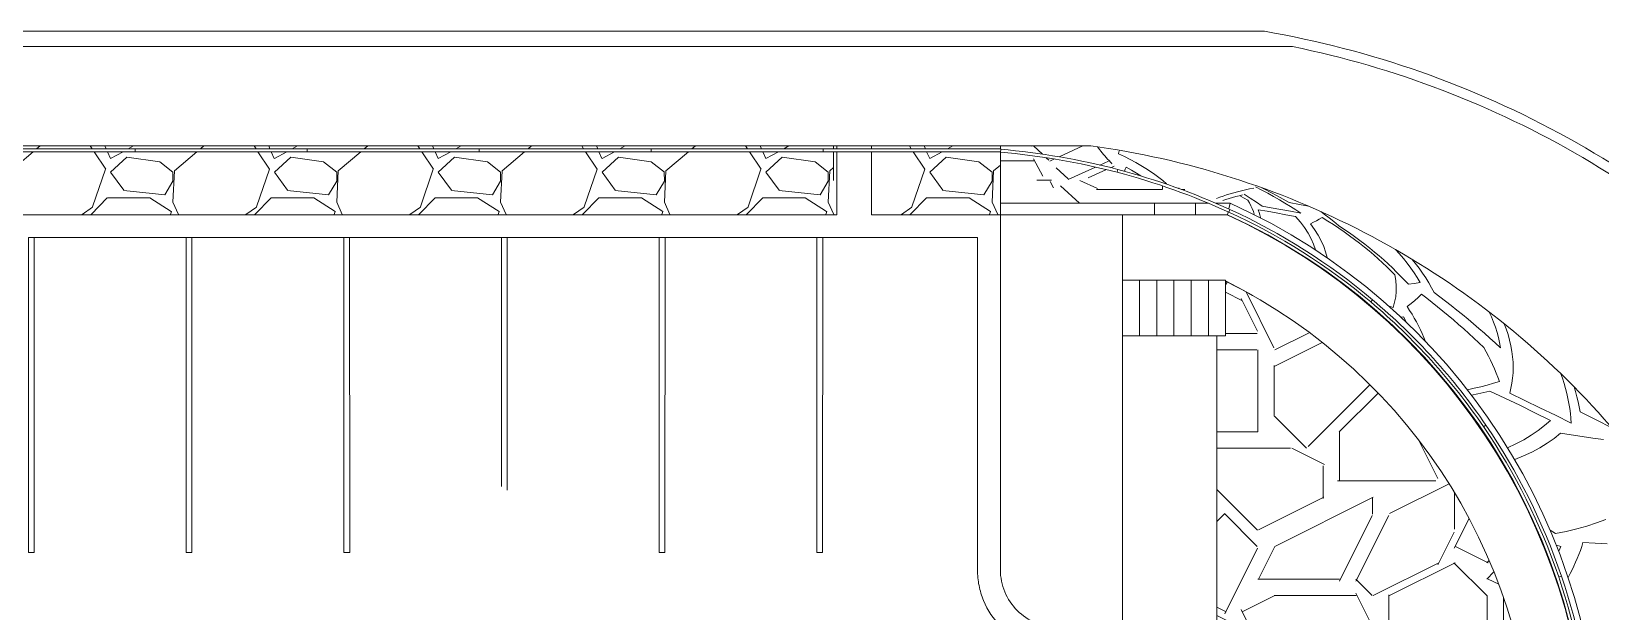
# Model space of a CAD drawing. Header units: metres. Extents: x -55 to 263, y -124 to 62.
# Drawn here: x 212.65 to 240.01, y 32.01 to 42.14 of the extents above; entities that cross this region are included whole.
import ezdxf

# ---------------------------------------------------------------- set-up
doc = ezdxf.new("R2010")
doc.units = ezdxf.units.M
for name, color, linetype, lineweight in [('0-1', 7, 'Continuous', 5), ('13CIVERT-1', 53, 'Continuous', 5), ('45ESTAC-1', 53, 'Continuous', 5), ('46BANQ-2', 254, 'Continuous', 5), ('55BARANDAL-1', 53, 'Continuous', 5), ('70LINEA-1', 254, 'Continuous', 5)]:
    doc.layers.add(name, color=color, linetype=linetype, lineweight=lineweight)

# ---------------------------------------------------------------- blocks, each defined once
blk = doc.blocks.new('FP_11-A1 _ A250')
at = {"layer": '70LINEA-1'}
for p, q in [((212.676, 40.04), (212.401, 39.808)), ((212.797, 40.141), (212.736, 40.09)), ((213.705, 40.09), (213.671, 40.141)), ((213.942, 39.735), (213.739, 40.04)), ((213.928, 40.141), (213.95, 40.09)), ((213.972, 40.04), (214.025, 39.919)), ((214.026, 39.919), (214.244, 40.04)), ((214.336, 40.09), (214.428, 40.141)), ((215.533, 40.04), (215.14, 39.708)), ((215.654, 40.141), (215.594, 40.09)), ((216.563, 40.09), (216.529, 40.141)), ((216.8, 39.735), (216.596, 40.04)), ((216.785, 40.141), (216.807, 40.09)), ((216.829, 40.04), (216.882, 39.919)), ((216.883, 39.919), (217.102, 40.04)), ((217.193, 40.09), (217.285, 40.141)), ((218.391, 40.04), (217.998, 39.708)), ((218.511, 40.141), (218.451, 40.09)), ((219.42, 40.09), (219.386, 40.141)), ((219.657, 39.735), (219.454, 40.04)), ((219.642, 40.141), (219.665, 40.09)), ((219.687, 40.04), (219.74, 39.919)), ((219.741, 39.919), (219.959, 40.04)), ((220.051, 40.09), (220.143, 40.141)), ((221.248, 40.04), (220.855, 39.708)), ((221.369, 40.141), (221.309, 40.09)), ((222.277, 40.09), (222.243, 40.141)), ((222.515, 39.735), (222.311, 40.04)), ((222.5, 40.141), (222.522, 40.09)), ((222.544, 40.04), (222.597, 39.919)), ((222.598, 39.919), (222.816, 40.04)), ((222.908, 40.09), (223, 40.141)), ((224.106, 40.04), (223.712, 39.708)), ((224.226, 40.141), (224.166, 40.09)), ((225.135, 40.09), (225.101, 40.141)), ((225.372, 39.735), (225.169, 40.04)), ((225.357, 40.141), (225.379, 40.09)), ((225.402, 40.04), (225.455, 39.919)), ((225.455, 39.919), (225.674, 40.04)), ((225.766, 40.09), (225.858, 40.141)), ((227.992, 40.09), (227.958, 40.141)), ((228.229, 39.735), (228.026, 40.04)), ((228.214, 40.141), (228.237, 40.09)), ((228.259, 40.04), (228.312, 39.919)), ((228.313, 39.919), (228.531, 40.04)), ((228.623, 40.09), (228.715, 40.141)), ((213.714, 39.077), (213.94, 39.734)), ((214.311, 39.945), (214.026, 39.682)), ((214.883, 39.866), (214.311, 39.945)), ((215.114, 39.681), (214.884, 39.865)), ((215.14, 39.709), (215.113, 39.157)), ((216.572, 39.077), (216.798, 39.734)), ((217.168, 39.945), (216.884, 39.682)), ((217.741, 39.866), (217.169, 39.945)), ((217.971, 39.681), (217.742, 39.865)), ((217.997, 39.709), (217.971, 39.157)), ((219.429, 39.076), (219.655, 39.734)), ((220.026, 39.945), (219.741, 39.682)), ((220.598, 39.866), (220.026, 39.945)), ((220.828, 39.681), (220.599, 39.865)), ((220.855, 39.709), (220.828, 39.157)), ((222.286, 39.076), (222.513, 39.734)), ((222.883, 39.945), (222.598, 39.682)), ((223.455, 39.866), (222.884, 39.945)), ((223.686, 39.681), (223.457, 39.865)), ((223.712, 39.709), (223.686, 39.157)), ((225.144, 39.076), (225.37, 39.734)), ((225.741, 39.945), (225.456, 39.682)), ((226.313, 39.866), (225.741, 39.945)), ((226.543, 39.681), (226.314, 39.865)), ((226.57, 39.709), (226.543, 39.157)), ((226.636, 39.764), (226.57, 39.708)), ((228.001, 39.076), (228.227, 39.734)), ((228.598, 39.945), (228.313, 39.682)), ((229.17, 39.866), (228.598, 39.945)), ((229.401, 39.681), (229.171, 39.865)), ((229.427, 39.709), (229.4, 39.157)), ((229.546, 39.808), (229.427, 39.708)), ((214.026, 39.682), (214.256, 39.367)), ((214.972, 39.288), (215.114, 39.525)), ((215.113, 39.524), (215.112, 39.682)), ((216.883, 39.682), (217.113, 39.367)), ((217.829, 39.288), (217.971, 39.525)), ((217.97, 39.524), (217.97, 39.682)), ((219.741, 39.682), (219.971, 39.367)), ((220.687, 39.288), (220.829, 39.525)), ((220.828, 39.524), (220.827, 39.682)), ((222.598, 39.682), (222.828, 39.367)), ((223.544, 39.288), (223.686, 39.524)), ((223.685, 39.524), (223.684, 39.682)), ((225.456, 39.682), (225.685, 39.367)), ((226.401, 39.288), (226.543, 39.524)), ((226.542, 39.524), (226.542, 39.682)), ((228.313, 39.682), (228.543, 39.367)), ((229.259, 39.288), (229.401, 39.524)), ((229.4, 39.524), (229.399, 39.682)), ((213.687, 38.945), (213.97, 39.236)), ((213.971, 39.235), (214.714, 39.235)), ((214.256, 39.366), (214.971, 39.287)), ((214.713, 39.236), (215.086, 38.999)), ((215.113, 39.158), (215.211, 38.945)), ((216.544, 38.945), (216.828, 39.236)), ((216.828, 39.235), (217.571, 39.235)), ((217.114, 39.366), (217.828, 39.287)), ((217.571, 39.236), (217.943, 38.999)), ((217.97, 39.158), (218.068, 38.944)), ((219.401, 38.944), (219.685, 39.236)), ((219.686, 39.235), (220.429, 39.235)), ((219.971, 39.366), (220.686, 39.287)), ((220.428, 39.236), (220.801, 38.999)), ((220.827, 39.158), (220.926, 38.944)), ((222.259, 38.944), (222.543, 39.236)), ((222.543, 39.235), (223.286, 39.235)), ((222.828, 39.366), (223.543, 39.287)), ((223.286, 39.236), (223.658, 38.999)), ((223.685, 39.158), (223.783, 38.944)), ((225.116, 38.944), (225.4, 39.236)), ((225.4, 39.235), (226.143, 39.235)), ((225.686, 39.366), (226.4, 39.287)), ((226.143, 39.236), (226.515, 38.999)), ((226.542, 39.158), (226.641, 38.944)), ((227.974, 38.944), (228.257, 39.236)), ((228.258, 39.235), (229.001, 39.235)), ((228.543, 39.366), (229.258, 39.287)), ((229, 39.236), (229.373, 38.999)), ((229.399, 39.158), (229.498, 38.944)), ((213.531, 38.945), (213.714, 39.075)), ((215.087, 38.998), (215.07, 38.945)), ((216.388, 38.945), (216.572, 39.075)), ((217.944, 38.998), (217.928, 38.944)), ((219.246, 38.944), (219.429, 39.075)), ((220.801, 38.998), (220.785, 38.944)), ((222.103, 38.944), (222.287, 39.075)), ((223.659, 38.998), (223.642, 38.944)), ((224.961, 38.944), (225.144, 39.075)), ((226.516, 38.998), (226.5, 38.944)), ((227.818, 38.944), (228.001, 39.075)), ((229.374, 38.998), (229.357, 38.944))]:
    blk.add_line(p, q, dxfattribs=at)
blk = doc.blocks.new('FP_31-A1 _ A250')
at = {"layer": '70LINEA-1'}
for p, q in [((234.102, 39.37), (233.994, 39.425)), ((234.151, 39.387), (234.104, 39.41)), ((233.796, 39.23), (233.734, 39.263)), ((233.904, 39.23), (233.794, 39.3)), ((233.858, 39.197), (233.796, 39.23)), ((233.888, 39.147), (233.858, 39.197)), ((233.915, 39.097), (233.888, 39.147)), ((234.009, 39.159), (233.904, 39.23)), ((234.108, 39.087), (234.009, 39.159)), ((234.208, 39.315), (234.102, 39.37)), ((234.263, 39.329), (234.151, 39.387)), ((234.311, 39.258), (234.208, 39.315)), ((234.372, 39.271), (234.263, 39.329)), ((234.411, 39.201), (234.311, 39.258)), ((234.478, 39.211), (234.372, 39.271)), ((234.508, 39.144), (234.411, 39.201)), ((234.582, 39.151), (234.478, 39.211)), ((234.603, 39.085), (234.508, 39.144)), ((234.582, 39.151), (234.764, 39.118)), ((233.938, 39.047), (233.915, 39.097)), ((233.957, 38.998), (233.938, 39.047)), ((233.973, 38.948), (233.957, 38.998)), ((234.057, 38.982), (234.04, 39.027)), ((234.04, 39.027), (234.195, 39)), ((234.07, 38.937), (234.057, 38.982)), ((234.081, 38.893), (234.07, 38.937)), ((234.108, 39.087), (234.269, 39.06)), ((234.195, 39), (234.356, 38.972)), ((234.269, 39.06), (234.435, 39.031)), ((234.356, 38.972), (234.522, 38.941)), ((234.435, 39.031), (234.607, 39)), ((234.522, 38.941), (234.694, 38.908)), ((234.695, 39.026), (234.603, 39.085)), ((234.607, 39), (234.785, 38.966)), ((234.777, 38.812), (234.694, 38.908)), ((234.785, 38.966), (234.695, 39.026)), ((234.764, 39.118), (234.916, 39.09)), ((235.056, 38.836), (235.107, 38.864)), ((235.107, 38.864), (235.157, 38.892)), ((235.194, 38.951), (235.135, 38.995)), ((235.257, 38.83), (235.157, 38.892)), ((235.279, 38.886), (235.194, 38.951)), ((235.361, 38.82), (235.279, 38.886)), ((234.85, 38.715), (234.777, 38.812)), ((234.912, 38.618), (234.85, 38.715)), ((234.965, 38.521), (234.912, 38.618)), ((234.951, 38.78), (235.004, 38.808)), ((235.025, 38.681), (234.951, 38.78)), ((235.004, 38.808), (235.056, 38.836)), ((235.088, 38.583), (235.025, 38.681)), ((235.354, 38.767), (235.257, 38.83)), ((235.449, 38.703), (235.354, 38.767)), ((235.44, 38.753), (235.361, 38.82)), ((235.537, 38.689), (235.44, 38.753)), ((235.543, 38.639), (235.449, 38.703)), ((235.631, 38.624), (235.537, 38.689)), ((235.634, 38.574), (235.543, 38.639)), ((235.723, 38.558), (235.631, 38.624)), ((235.007, 38.425), (234.965, 38.521)), ((235.04, 38.33), (235.007, 38.425)), ((235.141, 38.485), (235.088, 38.583)), ((235.185, 38.387), (235.141, 38.485)), ((235.218, 38.291), (235.185, 38.387)), ((235.723, 38.508), (235.634, 38.574)), ((235.813, 38.492), (235.723, 38.558)), ((235.809, 38.442), (235.723, 38.508)), ((235.894, 38.375), (235.809, 38.442)), ((235.901, 38.425), (235.813, 38.492)), ((235.976, 38.308), (235.894, 38.375)), ((235.986, 38.357), (235.901, 38.425)), ((236.07, 38.289), (235.986, 38.357)), ((236.502, 38.261), (236.44, 38.33)), ((235.242, 38.195), (235.218, 38.291)), ((236.057, 38.24), (235.976, 38.308)), ((236.135, 38.171), (236.057, 38.24)), ((236.151, 38.22), (236.07, 38.289)), ((236.211, 38.102), (236.135, 38.171)), ((236.23, 38.151), (236.151, 38.22)), ((236.285, 38.033), (236.211, 38.102)), ((236.307, 38.081), (236.23, 38.151)), ((236.382, 38.011), (236.307, 38.081)), ((236.574, 38.178), (236.502, 38.261)), ((236.641, 38.094), (236.574, 38.178)), ((236.704, 38.01), (236.641, 38.094)), ((236.78, 38.093), (236.719, 38.166)), ((236.846, 38.007), (236.78, 38.093)), ((236.356, 37.963), (236.285, 38.033)), ((236.426, 37.893), (236.356, 37.963)), ((236.455, 37.94), (236.382, 38.011)), ((236.443, 37.794), (236.426, 37.893)), ((236.45, 37.696), (236.443, 37.794)), ((236.525, 37.869), (236.455, 37.94)), ((236.593, 37.798), (236.525, 37.869)), ((236.66, 37.726), (236.593, 37.798)), ((236.762, 37.926), (236.704, 38.01)), ((236.816, 37.842), (236.762, 37.926)), ((236.865, 37.758), (236.816, 37.842)), ((236.908, 37.922), (236.846, 38.007)), ((236.965, 37.836), (236.908, 37.922)), ((237.017, 37.751), (236.965, 37.836)), ((236.421, 37.412), (236.44, 37.505)), ((236.44, 37.505), (236.449, 37.599)), ((236.449, 37.599), (236.45, 37.696)), ((236.66, 37.726), (236.763, 37.742)), ((236.763, 37.742), (236.865, 37.758)), ((236.773, 37.444), (236.833, 37.498)), ((236.833, 37.498), (236.889, 37.554)), ((236.984, 37.481), (236.889, 37.554)), ((237.065, 37.666), (237.017, 37.751)), ((237.109, 37.581), (237.065, 37.666)), ((237.209, 37.506), (237.109, 37.581)), ((237.309, 37.43), (237.209, 37.506)), ((236.325, 37.345), (236.394, 37.321)), ((236.394, 37.321), (236.421, 37.412)), ((236.638, 37.338), (236.708, 37.39)), ((236.682, 37.271), (236.638, 37.338)), ((236.724, 37.203), (236.682, 37.271)), ((236.708, 37.39), (236.773, 37.444)), ((237.078, 37.407), (236.984, 37.481)), ((237.171, 37.333), (237.078, 37.407)), ((237.264, 37.257), (237.171, 37.333)), ((237.356, 37.18), (237.264, 37.257)), ((237.408, 37.353), (237.309, 37.43)), ((237.506, 37.275), (237.408, 37.353)), ((237.604, 37.196), (237.506, 37.275)), ((238.109, 37.158), (238.072, 37.24)), ((236.533, 37.154), (236.575, 37.156)), ((236.597, 37.115), (236.575, 37.156)), ((236.618, 37.074), (236.597, 37.115)), ((236.763, 37.136), (236.724, 37.203)), ((236.801, 37.068), (236.763, 37.136)), ((236.837, 37), (236.801, 37.068)), ((236.871, 36.933), (236.837, 37)), ((237.447, 37.103), (237.356, 37.18)), ((237.537, 37.025), (237.447, 37.103)), ((237.627, 36.946), (237.537, 37.025)), ((237.701, 37.116), (237.604, 37.196)), ((237.797, 37.036), (237.701, 37.116)), ((237.892, 36.954), (237.797, 37.036)), ((237.987, 36.872), (237.892, 36.954)), ((238.147, 37.066), (238.109, 37.158)), ((238.179, 36.976), (238.147, 37.066)), ((238.207, 36.885), (238.179, 36.976)), ((238.365, 36.946), (238.33, 37.036)), ((236.903, 36.865), (236.871, 36.933)), ((236.933, 36.798), (236.903, 36.865)), ((236.961, 36.73), (236.933, 36.798)), ((237.716, 36.866), (237.627, 36.946)), ((237.804, 36.785), (237.716, 36.866)), ((237.891, 36.703), (237.804, 36.785)), ((237.978, 36.621), (237.891, 36.703)), ((238.08, 36.788), (237.987, 36.872)), ((238.173, 36.704), (238.08, 36.788)), ((238.265, 36.619), (238.173, 36.704)), ((238.231, 36.796), (238.207, 36.885)), ((238.25, 36.707), (238.231, 36.796)), ((238.265, 36.619), (238.25, 36.707)), ((238.398, 36.847), (238.365, 36.946)), ((238.426, 36.749), (238.398, 36.847)), ((238.449, 36.651), (238.426, 36.749)), ((238.019, 36.547), (237.978, 36.621)), ((238.057, 36.473), (238.019, 36.547)), ((238.094, 36.399), (238.057, 36.473)), ((238.466, 36.555), (238.449, 36.651)), ((238.479, 36.459), (238.466, 36.555)), ((238.487, 36.364), (238.479, 36.459)), ((238.129, 36.325), (238.094, 36.399)), ((238.162, 36.251), (238.129, 36.325)), ((238.193, 36.177), (238.162, 36.251)), ((238.222, 36.103), (238.193, 36.177)), ((238.479, 36.088), (238.487, 36.179)), ((238.489, 36.271), (238.487, 36.364)), ((238.487, 36.179), (238.489, 36.271)), ((239.346, 36.085), (239.317, 36.165)), ((237.69, 35.886), (237.808, 35.911)), ((237.808, 35.911), (237.923, 35.938)), ((237.923, 35.938), (238.035, 35.967)), ((237.979, 35.834), (238.082, 35.858)), ((238.035, 35.967), (238.144, 35.998)), ((238.083, 35.858), (238.34, 35.738)), ((238.144, 35.998), (238.249, 36.03)), ((238.249, 36.03), (238.222, 36.103)), ((238.428, 35.823), (238.45, 35.91)), ((238.45, 35.91), (238.467, 35.998)), ((238.467, 35.998), (238.479, 36.088)), ((239.375, 35.996), (239.346, 36.085)), ((239.401, 35.908), (239.375, 35.996)), ((239.424, 35.82), (239.401, 35.908)), ((239.575, 35.853), (239.55, 35.934)), ((239.6, 35.763), (239.575, 35.853)), ((237.764, 35.79), (237.873, 35.811)), ((237.873, 35.811), (237.979, 35.834)), ((238.34, 35.738), (238.602, 35.613)), ((238.428, 35.823), (238.69, 35.7)), ((238.602, 35.613), (238.867, 35.484)), ((238.69, 35.7), (238.956, 35.572)), ((239.444, 35.732), (239.424, 35.82)), ((239.461, 35.645), (239.444, 35.732)), ((239.476, 35.559), (239.461, 35.645)), ((239.621, 35.674), (239.6, 35.763)), ((239.64, 35.586), (239.621, 35.674)), ((239.655, 35.498), (239.64, 35.586)), ((238.867, 35.484), (239.137, 35.35)), ((238.956, 35.572), (239.226, 35.44)), ((239.035, 35.259), (239.137, 35.35)), ((239.226, 35.44), (239.501, 35.303)), ((239.487, 35.473), (239.476, 35.559)), ((239.495, 35.388), (239.487, 35.473)), ((239.501, 35.303), (239.495, 35.388)), ((239.655, 35.498), (239.935, 35.36)), ((239.935, 35.36), (240.211, 35.221)), ((238.674, 35.013), (238.803, 35.09)), ((238.803, 35.09), (238.923, 35.173)), ((238.923, 35.173), (239.035, 35.259)), ((239.082, 34.951), (239.202, 35.035)), ((239.202, 35.035), (239.313, 35.124)), ((239.313, 35.124), (239.501, 35.096)), ((239.501, 35.096), (239.689, 35.068)), ((239.689, 35.068), (239.875, 35.042)), ((239.875, 35.042), (240.061, 35.016)), ((238.391, 34.873), (238.537, 34.941)), ((238.537, 34.941), (238.674, 35.013)), ((238.67, 34.729), (238.816, 34.798)), ((238.816, 34.798), (238.953, 34.872)), ((238.953, 34.872), (239.082, 34.951)), ((238.516, 34.665), (238.67, 34.729)), ((239.134, 33.432), (239.224, 33.373)), ((239.224, 33.373), (239.414, 33.412)), ((239.414, 33.412), (239.597, 33.456)), ((239.597, 33.456), (239.774, 33.506)), ((239.774, 33.506), (239.943, 33.562)), ((239.943, 33.562), (240.105, 33.622)), ((239.241, 33.172), (239.317, 33.147)), ((239.3, 33.107), (239.317, 33.147)), ((239.66, 33.079), (239.683, 33.15)), ((239.683, 33.15), (239.705, 33.221)), ((239.705, 33.221), (239.917, 33.206)), ((239.917, 33.206), (240.126, 33.195)), ((239.282, 33.067), (239.3, 33.107)), ((239.547, 32.806), (239.578, 32.873)), ((239.578, 32.873), (239.607, 32.941)), ((239.607, 32.941), (239.634, 33.01)), ((239.634, 33.01), (239.66, 33.079)), ((239.446, 32.61), (239.481, 32.675)), ((239.481, 32.675), (239.515, 32.74)), ((239.515, 32.74), (239.547, 32.806))]:
    blk.add_line(p, q, dxfattribs=at)
blk = doc.blocks.new('FP_34-A1 _ A250')
at = {"layer": '70LINEA-1'}
for p, q in [((231.255, 40.103), (231.238, 40.124)), ((231.277, 40.076), (231.255, 40.103)), ((231.299, 40.048), (231.277, 40.076)), ((231.321, 40.021), (231.299, 40.048)), ((231.344, 39.994), (231.321, 40.021)), ((231.368, 39.967), (231.344, 39.994)), ((231.392, 39.94), (231.368, 39.967)), ((231.606, 40.005), (231.612, 40.037)), ((231.711, 39.954), (231.606, 40.005)), ((231.612, 40.037), (231.62, 40.064)), ((231.416, 39.913), (231.392, 39.94)), ((231.441, 39.886), (231.416, 39.913)), ((231.466, 39.859), (231.441, 39.886)), ((231.491, 39.832), (231.466, 39.859)), ((231.485, 39.83), (231.491, 39.832)), ((231.811, 39.903), (231.711, 39.954)), ((231.712, 39.698), (231.723, 39.734)), ((231.723, 39.734), (231.741, 39.77)), ((231.832, 39.719), (231.741, 39.77)), ((231.906, 39.851), (231.811, 39.903)), ((231.917, 39.666), (231.832, 39.719)), ((231.996, 39.799), (231.906, 39.851)), ((232.082, 39.747), (231.996, 39.799)), ((232.163, 39.694), (232.082, 39.747)), ((232.239, 39.641), (232.163, 39.694)), ((231.992, 39.618), (231.917, 39.666)), ((232.311, 39.588), (232.239, 39.641)), ((232.378, 39.535), (232.311, 39.588)), ((232.441, 39.482), (232.378, 39.535)), ((233.314, 39.222), (233.371, 39.244)), ((233.371, 39.244), (233.429, 39.265)), ((233.425, 39.189), (233.479, 39.207)), ((233.429, 39.265), (233.49, 39.286)), ((233.479, 39.207), (233.535, 39.224)), ((233.49, 39.286), (233.552, 39.305)), ((233.535, 39.224), (233.592, 39.241)), ((233.552, 39.305), (233.616, 39.324)), ((233.592, 39.241), (233.65, 39.257)), ((233.616, 39.324), (233.682, 39.342)), ((233.65, 39.257), (233.709, 39.272)), ((233.682, 39.342), (233.749, 39.359)), ((233.709, 39.272), (233.77, 39.287)), ((233.749, 39.359), (233.818, 39.376)), ((233.818, 39.376), (233.89, 39.391)), ((233.89, 39.391), (233.963, 39.406))]:
    blk.add_line(p, q, dxfattribs=at)
blk = doc.blocks.new('Parking Lot - Single - Single-7970445-A1 _ A250')
at = {"layer": '70LINEA-1'}
for p, q in [((226.346, 38.54), (226.345, 33.041)), ((226.345, 34.55), (226.345, 38.54)), ((226.345, 38.54), (226.346, 38.54)), ((226.446, 38.54), (226.346, 38.54)), ((226.445, 33.041), (226.446, 38.54)), ((229.145, 38.539), (226.446, 38.54)), ((226.345, 33.041), (226.445, 33.041)), ((226.345, 33.041), (226.345, 33.041)), ((226.445, 33.041), (226.445, 33.041))]:
    blk.add_line(p, q, dxfattribs=at)
blk = doc.blocks.new('Parking Lot - Single - Single-V36-A1 _ A250')
at = {"layer": '70LINEA-1'}
for p, q in [((223.596, 38.54), (223.595, 33.041)), ((223.595, 36.327), (223.595, 38.54)), ((223.595, 38.54), (223.596, 38.54)), ((223.696, 38.54), (223.596, 38.54)), ((223.695, 33.041), (223.696, 38.54)), ((226.346, 38.539), (223.696, 38.54)), ((223.595, 33.041), (223.695, 33.041))]:
    blk.add_line(p, q, dxfattribs=at)
blk = doc.blocks.new('Parking Lot - Single - Single-V37-A1 _ A250')
at = {"layer": '70LINEA-1'}
for p, q in [((220.846, 38.54), (220.845, 34.195)), ((220.845, 38.105), (220.845, 38.54)), ((220.845, 38.54), (220.846, 38.54)), ((220.946, 38.54), (220.846, 38.54)), ((220.945, 34.13), (220.946, 38.54)), ((223.596, 38.539), (220.946, 38.54))]:
    blk.add_line(p, q, dxfattribs=at)
blk = doc.blocks.new('Parking Lot - Single - Single-V38-A1 _ A250')
at = {"layer": '70LINEA-1'}
for p, q in [((218.097, 33.041), (218.095, 38.54)), ((218.095, 38.54), (218.096, 38.54)), ((218.196, 38.54), (218.096, 38.54)), ((218.096, 38.54), (218.097, 33.041)), ((220.172, 38.54), (218.196, 38.54)), ((218.197, 33.041), (218.196, 38.54)), ((218.097, 33.041), (218.197, 33.041)), ((218.197, 33.041), (218.097, 33.041)), ((218.097, 33.041), (218.097, 33.041)), ((218.197, 33.041), (218.197, 33.041))]:
    blk.add_line(p, q, dxfattribs=at)
blk = doc.blocks.new('Parking Lot - Single - Single-V39-A1 _ A250')
at = {"layer": '70LINEA-1'}
for p, q in [((215.446, 38.54), (215.346, 38.54)), ((215.346, 38.54), (215.346, 33.042)), ((215.346, 34.298), (215.346, 38.54)), ((215.346, 38.54), (215.346, 38.54)), ((218.096, 38.539), (215.446, 38.54)), ((215.446, 33.041), (215.446, 38.54)), ((215.346, 33.042), (215.446, 33.041)), ((215.346, 33.041), (215.346, 33.042)), ((215.446, 33.041), (215.446, 33.041))]:
    blk.add_line(p, q, dxfattribs=at)
blk = doc.blocks.new('Parking Lot - Single - Single-V40-A1 _ A250')
at = {"layer": '70LINEA-1'}
for p, q in [((212.595, 36.553), (212.595, 38.54)), ((212.595, 38.54), (212.596, 38.54)), ((212.696, 38.54), (212.596, 38.54)), ((212.596, 38.54), (212.596, 33.042)), ((215.346, 38.539), (212.696, 38.54)), ((212.696, 33.041), (212.696, 38.54)), ((212.595, 33.041), (212.596, 33.042)), ((212.596, 33.042), (212.696, 33.041)), ((212.696, 33.041), (212.695, 33.041))]:
    blk.add_line(p, q, dxfattribs=at)
blk = doc.blocks.new('Railing - Railing-7533586-A1 _ A250')
at = {"layer": '55BARANDAL-1'}
for p, q in [((212.401, 40.09), (214.453, 40.09)), ((214.453, 40.04), (212.401, 40.04)), ((214.453, 40.09), (214.453, 40.04)), ((214.453, 40.04), (214.453, 40.09)), ((214.453, 40.09), (217.453, 40.09)), ((217.453, 40.04), (214.453, 40.04)), ((217.453, 40.09), (217.453, 40.04)), ((217.453, 40.04), (217.453, 40.09)), ((217.453, 40.09), (220.453, 40.09)), ((220.453, 40.04), (217.453, 40.04)), ((220.453, 40.09), (220.453, 40.04)), ((220.453, 40.04), (220.453, 40.09)), ((220.453, 40.09), (223.453, 40.09)), ((223.453, 40.04), (220.453, 40.04)), ((223.453, 40.09), (223.453, 40.04)), ((223.453, 40.04), (223.453, 40.09)), ((223.453, 40.09), (226.453, 40.09)), ((226.453, 40.04), (223.453, 40.04)), ((226.453, 40.09), (226.453, 40.04)), ((226.453, 40.04), (226.453, 40.09)), ((226.453, 40.09), (229.552, 40.09)), ((229.549, 40.04), (226.453, 40.04)), ((229.552, 40.09), (229.552, 40.082))]:
    blk.add_line(p, q, dxfattribs=at)
blk = doc.blocks.new('Railing - Railing-7536346-A1 _ A250')
at = {"layer": '55BARANDAL-1'}
for p, q in [((229.552, 40.082), (229.548, 40.032)), ((231.583, 39.681), (231.596, 39.73)), ((231.596, 39.73), (231.583, 39.681))]:
    blk.add_line(p, q, dxfattribs=at)
for radius, start, end in [(11.994, 75.2809, 85.1572), (12.045, 75.2809, 85.1572), (12.045, 65.4046, 75.2809), (11.994, 65.4046, 75.2809)]:
    blk.add_arc((228.535, 28.08), radius, start, end, dxfattribs=at)
blk = doc.blocks.new('Railing - Railing-8461662-A1 _ A250')
at = {"layer": '55BARANDAL-1'}
for p, q in [((233.548, 39.032), (233.527, 38.986)), ((236.037, 37.455), (236.004, 37.417)), ((236.004, 37.417), (236.037, 37.455)), ((238.012, 35.269), (237.97, 35.24)), ((237.97, 35.24), (238.012, 35.269)), ((239.33, 32.633), (239.282, 32.617)), ((239.282, 32.617), (239.33, 32.633))]:
    blk.add_line(p, q, dxfattribs=at)
for radius, start, end in [(10.848, 49.8692, 65.4046), (10.898, 49.8692, 65.4046), (10.848, 34.3292, 49.8692), (10.898, 34.3292, 49.8692), (10.848, 18.7892, 34.3292), (10.898, 18.7892, 34.3292), (10.848, 3.256, 18.7892), (10.898, 3.2492, 18.7892)]:
    blk.add_arc((229.012, 29.123), radius, start, end, dxfattribs=at)
blk = doc.blocks.new('Cast-In-Place Stair - ___-8678394-A1 _ A250')
at = {"layer": '70LINEA-1'}
for p, q in [((231.972, 37.797), (231.672, 37.797)), ((231.672, 37.797), (231.672, 36.827)), ((232.272, 37.797), (231.972, 37.797)), ((231.972, 36.827), (231.972, 37.797)), ((232.572, 37.797), (232.272, 37.797)), ((232.272, 36.827), (232.272, 37.797)), ((232.872, 37.797), (232.572, 37.797)), ((232.572, 36.827), (232.572, 37.797)), ((233.172, 37.797), (232.872, 37.797)), ((232.872, 36.827), (232.872, 37.797)), ((233.472, 37.797), (233.172, 37.797)), ((233.172, 36.827), (233.172, 37.797)), ((233.472, 36.827), (233.472, 37.797)), ((231.672, 36.827), (231.972, 36.827)), ((231.972, 36.827), (232.272, 36.827)), ((232.272, 36.827), (232.572, 36.827)), ((232.572, 36.827), (232.872, 36.827)), ((232.872, 36.827), (233.172, 36.827)), ((233.172, 36.827), (233.472, 36.827))]:
    blk.add_line(p, q, dxfattribs=at)
blk = doc.blocks.new('22011_AR_rvt-1-A1 _ A250')
at = {"layer": '70LINEA-1'}
h = blk.add_hatch(dxfattribs=at)
h.set_pattern_fill('FP_25', color=256, style=0, pattern_type=2)
h.set_pattern_definition([(359.8486, (1.24, 5.334), (5.71495, 5.26992), [1.714, -4]), (359.8486, (4.669, 5.854), (5.71495, 5.26992), [1.429, -4.286]), (359.8486, (4.384, 6.119), (5.71495, 5.26992), [1.143, -4.572]), (359.8486, (2.669, 7.445), (5.71495, 5.26992), [0.85723, -0.85723, 1.143, -2.857]), (359.8486, (2.669, 7.709), (5.71495, 5.26992), [1.143, -0.28574, 1.429, -2.857]), (359.8486, (0.0974, 8.773), (5.71495, 5.26992), [1.429, -4.286]), (359.8486, (5.527, 9.023), (5.71495, 5.26992), [1.429, -4.286]), (90, (0.0974, 6.394), (-5.715, 5.3), [0.79277, -4.492]), (90, (0.9547, 10.356), (-5.715, 5.3), [0.52852, -4.757]), (90, (1.24, 5.334), (-5.715, 5.3), [0.79277, -4.492]), (90, (1.812, 10.09), (-5.715, 5.3), [0.26426, -5.021]), (90, (2.098, 7.975), (-5.715, 5.3), [0.79277, -4.492]), (90, (2.669, 6.123), (-5.715, 5.3), [1.321, -3.964]), (90, (3.241, 9.822), (-5.715, 5.3), [0.79277, -4.492]), (90, (3.812, 7.706), (-5.715, 5.3), [1.057, -4.228]), (90, (4.098, 7.705), (-5.715, 5.3), [1.057, -4.228]), (90, (4.669, 5.325), (-5.715, 5.3), [0.52852, -4.757]), (90, (5.527, 6.116), (-5.715, 5.3), [1.321, -3.964]), (42.681, (0.669, 5.864), (0.0003, 5.28499), [2.332, -5.442]), (42.681, (1.24, 6.127), (0.0003, 5.28499), [1.166, -6.608]), (42.681, (3.812, 9.027), (0.0003, 5.28499), [1.555, -6.219]), (42.681, (3.812, 9.292), (0.0003, 5.28499), [1.166, -6.608]), (137.156, (1.812, 8.768), (-5.71449, 0.01484), [0.38972, -7.405]), (137.156, (0.669, 5.864), (-5.71449, 0.01484), [0.77944, -7.015]), (137.156, (2.383, 7.445), (-5.71449, 0.01484), [0.77944, -7.015]), (137.156, (3.812, 8.763), (-5.71449, 0.01484), [0.77944, -7.015]), (137.156, (5.527, 9.815), (-5.71449, 0.01484), [1.169, -6.625]), (137.156, (5.527, 9.551), (-5.71449, 0.01484), [0.77944, -7.015]), (137.156, (5.241, 10.081), (-5.71449, 0.01484), [0.77944, -7.015]), (137.156, (3.526, 5.328), (-5.71449, 0.01484), [1.169, -6.625]), (24.691, (5.241, 8.495), (5.71482, -0.015167), [0.62897, -11.951]), (24.691, (3.812, 7.177), (5.71482, -0.015167), [0.62897, -11.951]), (24.691, (1.812, 8.768), (5.71482, -0.015167), [1.258, -11.322]), (24.691, (2.098, 10.089), (5.71482, -0.015167), [1.258, -11.322]), (24.691, (2.098, 8.768), (5.71482, -0.015167), [1.258, -11.322]), (24.691, (5.527, 9.815), (5.71482, -0.015167), [1.258, -11.322]), (24.691, (0.0974, 7.187), (5.71482, -0.015167), [1.887, -10.693]), (24.691, (0.0974, 7.452), (5.71482, -0.015167), [1.887, -10.693]), (24.691, (0.0974, 9.566), (5.71482, -0.015167), [1.887, -10.693]), (61.568, (2.955, 9.294), (0.000457, 5.285278), [0.60013, -11.403]), (61.568, (5.527, 9.023), (0.000457, 5.285278), [0.60013, -7.202, 1.2, -3.001]), (61.568, (4.955, 8.496), (0.000457, 5.285278), [1.2, -10.803]), (61.568, (1.526, 9.033), (0.000457, 5.285278), [1.2, -10.803]), (61.568, (1.24, 9.034), (0.000457, 5.285278), [1.2, -10.803]), (61.568, (3.241, 9.557), (0.000457, 5.285278), [1.8, -10.203]), (118.364, (1.812, 8.24), (-1e-05, 5.28554), [0.60146, -11.428]), (118.364, (5.527, 7.701), (-1e-05, 5.28554), [0.60146, -11.428]), (118.364, (4.384, 6.119), (-1e-05, 5.28554), [1.203, -10.827]), (118.364, (4.098, 6.384), (-1e-05, 5.28554), [1.203, -10.827]), (118.364, (4.669, 10.082), (-1e-05, 5.28554), [1.203, -10.827]), (118.364, (0.0974, 7.452), (-1e-05, 5.28554), [1.203, -10.827]), (118.364, (2.955, 5.33), (-1e-05, 5.28554), [1.804, -10.225]), (155.059, (4.955, 8.496), (-5.714537, 0.015146), [1.26, -11.345]), (155.059, (5.241, 8.231), (-5.714537, 0.015146), [1.26, -11.345]), (155.059, (0.9547, 5.599), (-5.714537, 0.015146), [0.63024, -11.975]), (155.059, (2.669, 7.709), (-5.714537, 0.015146), [0.63024, -11.975]), (155.059, (3.812, 9.292), (-5.714537, 0.015146), [0.63024, -11.975])])
h.paths.add_polyline_path([(229.546, 39.143), (230.703, 39.876), (230.573, 39.9), (230.232, 39.954), (229.826, 40.004), (229.548, 40.032), (229.546, 39.997), (229.546, 39.207)])
h.paths.add_polyline_path([(230.766, 39.915), (231.123, 40.141), (229.546, 40.141), (229.546, 40.09), (229.552, 40.09), (229.552, 40.082), (229.961, 40.04), (230.281, 39.997), (230.636, 39.94)])
h = blk.add_hatch(dxfattribs=at)
h.set_pattern_fill('FP_38', color=256, style=0, pattern_type=2)
h.set_pattern_definition([(359.4359, (1.638, 6.219), (5.71239, 5.29301), [1.714, -3.999]), (359.4359, (5.065, 6.72), (5.71239, 5.29301), [1.428, -4.285]), (359.4359, (4.78, 6.99), (5.71239, 5.29301), [1.143, -4.57]), (359.4359, (3.066, 8.344), (5.71239, 5.29301), [0.85696, -0.85696, 1.143, -2.857]), (359.4359, (3.066, 8.612), (5.71239, 5.29301), [1.143, -0.28565, 1.428, -2.857]), (359.4359, (0.495, 9.707), (5.71239, 5.29301), [1.428, -4.285]), (359.4359, (5.922, 9.921), (5.71239, 5.29301), [1.428, -4.285]), (90, (0.495, 7.3), (-5.713, 5.405), [0.80238, -4.547]), (90, (1.352, 11.303), (-5.713, 5.405), [0.53492, -4.814]), (90, (1.638, 6.219), (-5.713, 5.405), [0.80238, -4.547]), (90, (2.209, 11.027), (-5.713, 5.405), [0.26746, -5.082]), (90, (2.494, 8.885), (-5.713, 5.405), [0.80238, -4.547]), (90, (3.066, 7.007), (-5.713, 5.405), [1.337, -4.012]), (90, (3.637, 10.746), (-5.713, 5.405), [0.80238, -4.547]), (90, (4.208, 8.6), (-5.713, 5.405), [1.07, -4.279]), (90, (4.494, 8.598), (-5.713, 5.405), [1.07, -4.279]), (90, (5.065, 6.185), (-5.713, 5.405), [0.53492, -4.814]), (90, (5.922, 6.979), (-5.713, 5.405), [1.337, -4.012]), (42.815, (1.066, 6.759), (0.000314, 5.349605), [2.336, -5.452]), (42.815, (1.638, 7.021), (0.000314, 5.349605), [1.168, -6.62]), (42.815, (4.208, 9.938), (0.000314, 5.349605), [1.558, -6.23]), (42.815, (4.208, 10.205), (0.000314, 5.349605), [1.168, -6.62]), (136.583, (2.209, 9.69), (-5.7129, 0.05575), [0.39324, -7.472]), (136.583, (1.066, 6.759), (-5.7129, 0.05575), [0.78647, -7.078]), (136.583, (2.78, 8.347), (-5.7129, 0.05575), [0.78647, -7.078]), (136.583, (4.208, 9.67), (-5.7129, 0.05575), [0.78647, -7.078]), (136.583, (5.922, 10.723), (-5.7129, 0.05575), [1.18, -6.685]), (136.583, (5.922, 10.456), (-5.7129, 0.05575), [0.78647, -7.078]), (136.583, (5.637, 10.993), (-5.7129, 0.05575), [0.78647, -7.078]), (136.583, (3.923, 6.196), (-5.7129, 0.05575), [1.18, -6.685]), (24.624, (5.637, 9.389), (5.712753, -0.055788), [0.6284, -11.94]), (24.624, (4.208, 8.065), (5.712753, -0.055788), [0.6284, -11.94]), (24.624, (2.209, 9.69), (5.712753, -0.055788), [1.257, -11.312]), (24.624, (2.494, 11.024), (5.712753, -0.055788), [1.257, -11.312]), (24.624, (2.494, 9.687), (5.712753, -0.055788), [1.257, -11.312]), (24.624, (5.922, 10.723), (5.712753, -0.055788), [1.257, -11.312]), (24.624, (0.495, 8.102), (5.712753, -0.055788), [1.885, -10.683]), (24.624, (0.495, 8.369), (5.712753, -0.055788), [1.885, -10.683]), (24.624, (0.495, 10.509), (5.712753, -0.055788), [1.885, -10.683]), (61.773, (3.351, 10.214), (-4.5e-05, 5.349137), [0.60391, -11.475]), (61.773, (5.922, 9.921), (-4.5e-05, 5.349137), [0.60391, -7.247, 1.208, -3.02]), (61.773, (5.351, 9.391), (-4.5e-05, 5.349137), [1.208, -10.871]), (61.773, (1.923, 9.96), (-4.5e-05, 5.349137), [1.208, -10.871]), (61.773, (1.638, 9.963), (-4.5e-05, 5.349137), [1.208, -10.871]), (61.773, (3.637, 10.478), (-4.5e-05, 5.349137), [1.812, -10.267]), (117.977, (2.209, 9.155), (-0.00032, 5.34895), [0.60887, -11.569]), (117.977, (5.922, 8.583), (-0.00032, 5.34895), [0.60887, -11.569]), (117.977, (4.78, 6.99), (-0.00032, 5.34895), [1.218, -10.96]), (117.977, (4.494, 7.26), (-0.00032, 5.34895), [1.218, -10.96]), (117.977, (5.065, 10.999), (-0.00032, 5.34895), [1.218, -10.96]), (117.977, (0.495, 8.369), (-0.00032, 5.34895), [1.218, -10.96]), (117.977, (3.351, 6.202), (-0.00032, 5.34895), [1.827, -10.351]), (154.451, (5.351, 9.391), (-5.712364, 0.056133), [1.266, -11.397]), (154.451, (5.637, 9.121), (-5.712364, 0.056133), [1.266, -11.397]), (154.451, (1.352, 6.489), (-5.712364, 0.056133), [0.63317, -12.031]), (154.451, (3.066, 8.612), (-5.712364, 0.056133), [0.63317, -12.031]), (154.451, (4.208, 10.205), (-5.712364, 0.056133), [0.63317, -12.031])])
h.paths.add_polyline_path([(229.546, 39.143), (231.498, 39.702), (231.228, 39.768), (230.912, 39.837), (230.703, 39.876), (230.473, 39.73)])
h.paths.add_polyline_path([(231.596, 39.73), (231.123, 40.141), (230.766, 39.915), (230.943, 39.882), (231.334, 39.795), (231.583, 39.733)])
h = blk.add_hatch(dxfattribs=at)
h.set_pattern_fill('FP_39', color=256, style=0, pattern_type=2)
h.set_pattern_definition([(359.9101, (1.199, 6.328), (5.71512, 5.17104), [1.714, -4]), (359.9101, (4.628, 6.84), (5.71512, 5.17104), [1.429, -4.286]), (359.9101, (4.342, 7.1), (5.71512, 5.17104), [1.143, -4.572]), (359.9101, (2.627, 8.397), (5.71512, 5.17104), [0.85725, -0.85725, 1.143, -2.857]), (359.9101, (2.627, 8.656), (5.71512, 5.17104), [1.143, -0.28575, 1.429, -2.857]), (359.9101, (0.0556, 9.696), (5.71512, 5.17104), [1.429, -4.286]), (359.9101, (5.485, 9.947), (5.71512, 5.17104), [1.429, -4.286]), (90, (0.0556, 7.366), (-5.715, 5.189), [0.77697, -4.403]), (90, (0.913, 11.249), (-5.715, 5.189), [0.51798, -4.662]), (90, (1.199, 6.328), (-5.715, 5.189), [0.77697, -4.403]), (90, (1.77, 10.989), (-5.715, 5.189), [0.25899, -4.921]), (90, (2.056, 8.916), (-5.715, 5.189), [0.77697, -4.403]), (90, (2.627, 7.102), (-5.715, 5.189), [1.295, -3.885]), (90, (3.199, 10.727), (-5.715, 5.189), [0.77697, -4.403]), (90, (3.77, 8.655), (-5.715, 5.189), [1.036, -4.144]), (90, (4.056, 8.654), (-5.715, 5.189), [1.036, -4.144]), (90, (4.628, 6.322), (-5.715, 5.189), [0.51798, -4.662]), (90, (5.485, 7.098), (-5.715, 5.189), [1.295, -3.885]), (42.139, (0.627, 6.847), (-0.00027, 5.17966), [2.312, -5.395]), (42.139, (1.199, 7.105), (-0.00027, 5.17966), [1.156, -6.551]), (42.139, (3.77, 9.95), (-0.00027, 5.17966), [1.541, -6.166]), (42.139, (3.77, 10.209), (-0.00027, 5.17966), [1.156, -6.551]), (137.763, (1.77, 9.694), (-5.71483, 0.008785), [0.38596, -7.333]), (137.763, (0.627, 6.847), (-5.71483, 0.008785), [0.77191, -6.947]), (137.763, (2.342, 8.398), (-5.71483, 0.008785), [0.77191, -6.947]), (137.763, (3.77, 9.691), (-5.71483, 0.008785), [0.77191, -6.947]), (137.763, (5.485, 10.724), (-5.71483, 0.008785), [1.158, -6.561]), (137.763, (5.485, 10.465), (-5.71483, 0.008785), [0.77191, -6.947]), (137.763, (5.199, 10.983), (-5.71483, 0.008785), [0.77191, -6.947]), (137.763, (3.485, 6.324), (-5.71483, 0.008785), [1.158, -6.561]), (24.305, (5.199, 9.429), (5.715029, -0.00848), [0.62705, -11.914]), (24.305, (3.77, 8.137), (5.715029, -0.00848), [0.62705, -11.914]), (24.305, (1.77, 9.694), (5.715029, -0.00848), [1.254, -11.287]), (24.305, (2.056, 10.988), (5.715029, -0.00848), [1.254, -11.287]), (24.305, (2.056, 9.693), (5.715029, -0.00848), [1.254, -11.287]), (24.305, (5.485, 10.724), (5.715029, -0.00848), [1.254, -11.287]), (24.305, (0.0556, 8.142), (5.715029, -0.00848), [1.881, -10.66]), (24.305, (0.0556, 8.401), (5.715029, -0.00848), [1.881, -10.66]), (24.305, (0.0556, 10.473), (5.715029, -0.00848), [1.881, -10.66]), (61.095, (2.913, 10.21), (-2.5e-05, 5.18037), [0.59116, -11.232]), (61.095, (5.485, 9.947), (-2.5e-05, 5.18037), [0.59116, -7.094, 1.182, -2.956]), (61.095, (4.913, 9.43), (-2.5e-05, 5.18037), [1.182, -10.641]), (61.095, (1.484, 9.953), (-2.5e-05, 5.18037), [1.182, -10.641]), (61.095, (1.199, 9.954), (-2.5e-05, 5.18037), [1.182, -10.641]), (61.095, (3.199, 10.468), (-2.5e-05, 5.18037), [1.774, -10.05]), (118.863, (1.77, 9.176), (-0.000163, 5.179314), [0.59195, -11.247]), (118.863, (5.485, 8.652), (-0.000163, 5.179314), [0.59195, -11.247]), (118.863, (4.342, 7.1), (-0.000163, 5.179314), [1.184, -10.655]), (118.863, (4.056, 7.359), (-0.000163, 5.179314), [1.184, -10.655]), (118.863, (4.628, 10.984), (-0.000163, 5.179314), [1.184, -10.655]), (118.863, (0.0556, 8.401), (-0.000163, 5.179314), [1.184, -10.655]), (118.863, (2.913, 6.325), (-0.000163, 5.179314), [1.776, -10.063]), (155.546, (4.913, 9.43), (-5.715114, 0.008616), [1.256, -11.301]), (155.546, (5.199, 9.17), (-5.715114, 0.008616), [1.256, -11.301]), (155.546, (0.9129, 6.587), (-5.715114, 0.008616), [0.62779, -11.928]), (155.546, (2.627, 8.656), (-5.715114, 0.008616), [0.62779, -11.928]), (155.546, (3.77, 10.209), (-5.715114, 0.008616), [0.62779, -11.928])])
h.paths.add_polyline_path([(233.548, 39.143), (233.548, 39.144), (232.401, 39.487), (232.715, 39.375), (232.947, 39.288), (233.297, 39.143), (233.527, 39.143)])
h.paths.add_polyline_path([(229.546, 39.143), (233.167, 39.143), (232.766, 39.302), (232.43, 39.423), (232.084, 39.536), (231.739, 39.637), (231.498, 39.702), (229.624, 39.165)])
h = blk.add_hatch(dxfattribs=at)
h.set_pattern_fill('FP_40', color=256, style=0, pattern_type=2)
h.set_pattern_definition([(0, (1.143, 0), (5.715, 5.715), [1.714, -4]), (0, (4.572, 0.5715), (5.715, 5.715), [1.429, -4.286]), (0, (4.286, 0.857), (5.715, 5.715), [1.143, -4.572]), (0, (2.572, 2.286), (5.715, 5.715), [0.85725, -0.85725, 1.143, -2.857]), (0, (2.572, 2.572), (5.715, 5.715), [1.143, -0.28575, 1.429, -2.857]), (0, (0, 3.715), (5.715, 5.715), [1.429, -4.286]), (0, (5.429, 4), (5.715, 5.715), [1.429, -4.286]), (90, (0, 1.143), (-5.715, 5.715), [0.85725, -4.858]), (90, (0.857, 5.429), (-5.715, 5.715), [0.5715, -5.143]), (90, (1.143, 0), (-5.715, 5.715), [0.85725, -4.858]), (90, (1.715, 5.143), (-5.715, 5.715), [0.28575, -5.429]), (90, (2, 2.857), (-5.715, 5.715), [0.85725, -4.858]), (90, (2.572, 0.857), (-5.715, 5.715), [1.429, -4.286]), (90, (3.143, 4.858), (-5.715, 5.715), [0.85725, -4.858]), (90, (3.715, 2.572), (-5.715, 5.715), [1.143, -4.572]), (90, (4.001, 2.572), (-5.715, 5.715), [1.143, -4.572]), (90, (4.572, 0), (-5.715, 5.715), [0.5715, -5.143]), (90, (5.429, 0.857), (-5.715, 5.715), [1.429, -4.286]), (45, (0.5715, 0.5715), (0, 5.71484), [2.425, -5.658]), (45, (1.143, 0.8572), (0, 5.71484), [1.212, -6.87]), (45, (3.715, 4), (0, 5.71484), [1.616, -6.466]), (45, (3.715, 4.286), (0, 5.71484), [1.212, -6.87]), (135, (1.715, 3.715), (-5.71484, 4e-16), [0.40411, -7.678]), (135, (0.5715, 0.5715), (-5.71484, 4e-16), [0.80822, -7.274]), (135, (2.286, 2.286), (-5.71484, 4e-16), [0.80822, -7.274]), (135, (3.715, 3.715), (-5.71484, 4e-16), [0.80822, -7.274]), (135, (5.429, 4.858), (-5.71484, 4e-16), [1.212, -6.87]), (135, (5.429, 4.572), (-5.71484, 4e-16), [0.80822, -7.274]), (135, (5.144, 5.143), (-5.71484, 4e-16), [0.80822, -7.274]), (135, (3.429, 0), (-5.71484, 4e-16), [1.212, -6.87]), (26.565, (5.144, 3.429), (5.71539, -5e-06), [0.63894, -12.14]), (26.565, (3.715, 2), (5.71539, -5e-06), [0.63894, -12.14]), (26.565, (1.715, 3.715), (5.71539, -5e-06), [1.278, -11.501]), (26.565, (2, 5.143), (5.71539, -5e-06), [1.278, -11.501]), (26.565, (2, 3.715), (5.71539, -5e-06), [1.278, -11.501]), (26.565, (5.429, 4.858), (5.71539, -5e-06), [1.278, -11.501]), (26.565, (0, 2), (5.71539, -5e-06), [1.917, -10.862]), (26.565, (0, 2.286), (5.71539, -5e-06), [1.917, -10.862]), (26.565, (0, 4.572), (5.71539, -5e-06), [1.917, -10.862]), (63.435, (2.857, 4.286), (-5e-06, 5.71539), [0.63894, -12.14]), (63.435, (5.429, 4), (-5e-06, 5.71539), [0.63894, -7.668, 1.278, -3.195]), (63.435, (4.858, 3.429), (-5e-06, 5.71539), [1.278, -11.501]), (63.435, (1.429, 4), (-5e-06, 5.71539), [1.278, -11.501]), (63.435, (1.143, 4), (-5e-06, 5.71539), [1.278, -11.501]), (63.435, (3.143, 4.572), (-5e-06, 5.71539), [1.917, -10.862]), (116.565, (1.715, 3.143), (5e-06, 5.71539), [0.63894, -12.14]), (116.565, (5.429, 2.572), (5e-06, 5.71539), [0.63894, -12.14]), (116.565, (4.286, 0.8572), (5e-06, 5.71539), [1.278, -11.501]), (116.565, (4.001, 1.143), (5e-06, 5.71539), [1.278, -11.501]), (116.565, (4.572, 5.143), (5e-06, 5.71539), [1.278, -11.501]), (116.565, (0, 2.286), (5e-06, 5.71539), [1.278, -11.501]), (116.565, (2.857, 0), (5e-06, 5.71539), [1.917, -10.862]), (153.435, (4.858, 3.429), (-5.71539, -5e-06), [1.278, -11.501]), (153.435, (5.144, 3.143), (-5.71539, -5e-06), [1.278, -11.501]), (153.435, (0.8572, 0.2858), (-5.71539, -5e-06), [0.63894, -12.14]), (153.435, (2.572, 2.572), (-5.71539, -5e-06), [0.63894, -12.14]), (153.435, (3.715, 4.286), (-5.71539, -5e-06), [0.63894, -12.14])])
h.paths.add_polyline_path([(238.86, 13.441), (238.859, 29.124), (238.85, 29.475), (238.829, 29.826), (238.796, 30.176), (238.749, 30.524), (238.691, 30.87), (238.619, 31.213), (238.536, 31.554), (238.429, 31.928), (238.332, 32.226), (238.212, 32.556), (238.081, 32.881), (237.938, 33.201), (237.783, 33.516), (237.618, 33.825), (237.441, 34.128), (237.254, 34.424), (237.056, 34.713), (236.848, 34.994), (236.631, 35.267), (236.404, 35.533), (236.168, 35.789), (235.923, 36.037), (235.664, 36.281), (235.411, 36.503), (235.145, 36.72), (234.874, 36.926), (234.599, 37.121), (234.323, 37.302), (234.007, 37.494), (233.744, 37.64), (233.472, 37.778), (233.472, 36.827), (233.322, 36.827), (233.322, 13.441), (236.922, 13.441)])
for p, q in [((230.671, 42.142), (212.401, 42.142)), ((212.401, 41.876), (234.64, 41.876)), ((234.15, 42.142), (230.671, 42.142)), ((226.666, 40.141), (212.401, 40.141)), ((226.636, 40.09), (226.636, 40.141)), ((226.636, 39.535), (226.636, 40.04)), ((226.666, 40.141), (226.695, 40.141)), ((231.123, 40.141), (226.695, 40.141)), ((226.695, 40.141), (226.695, 40.09)), ((226.695, 40.04), (226.695, 39.532)), ((227.295, 40.141), (227.295, 40.09)), ((229.546, 40.141), (229.546, 40.09)), ((229.546, 40.09), (229.546, 40.141)), ((229.546, 40.04), (229.546, 39.143)), ((229.546, 39.143), (229.546, 40.04)), ((229.545, 39.143), (232.233, 39.143)), ((229.545, 38.94), (229.545, 39.143)), ((232.233, 38.94), (232.233, 39.143)), ((232.233, 39.143), (232.947, 39.143)), ((232.947, 39.143), (233.167, 39.143)), ((232.947, 38.94), (232.947, 39.143)), ((233.297, 39.143), (233.55, 39.143)), ((233.528, 39.041), (233.55, 39.143)), ((226.695, 38.94), (212.401, 38.94)), ((229.545, 38.94), (227.295, 38.94)), ((229.545, 32.74), (229.545, 38.94)), ((232.233, 38.94), (229.545, 38.94)), ((231.672, 37.797), (231.672, 38.94)), ((232.947, 38.94), (232.233, 38.94)), ((233.506, 38.94), (232.947, 38.94)), ((233.506, 38.94), (233.517, 38.991)), ((212.696, 38.54), (215.346, 38.54)), ((215.446, 38.54), (218.096, 38.54)), ((218.196, 38.54), (220.172, 38.54)), ((220.172, 38.54), (220.846, 38.54)), ((220.946, 38.54), (223.596, 38.54)), ((223.696, 38.54), (226.346, 38.54)), ((226.446, 38.54), (229.145, 38.54)), ((229.145, 38.54), (229.145, 32.74)), ((231.972, 37.797), (231.672, 37.797)), ((231.672, 37.797), (231.672, 36.827)), ((232.272, 37.797), (231.972, 37.797)), ((231.972, 36.827), (231.972, 37.797)), ((232.572, 37.797), (232.272, 37.797)), ((232.272, 36.827), (232.272, 37.797)), ((232.872, 37.797), (232.572, 37.797)), ((232.572, 36.827), (232.572, 37.797)), ((233.172, 37.797), (232.872, 37.797)), ((232.872, 36.827), (232.872, 37.797)), ((233.472, 37.797), (233.172, 37.797)), ((233.172, 36.827), (233.172, 37.797)), ((233.472, 36.827), (233.472, 37.797)), ((231.672, 11.842), (231.672, 36.827)), ((231.672, 36.827), (231.972, 36.827)), ((231.972, 36.827), (232.272, 36.827)), ((232.272, 36.827), (232.572, 36.827)), ((232.572, 36.827), (232.872, 36.827)), ((232.872, 36.827), (233.172, 36.827)), ((233.172, 36.827), (233.472, 36.827)), ((233.322, 36.827), (233.322, 13.441)), ((233.322, 36.827), (233.322, 13.441))]:
    blk.add_line(p, q, dxfattribs=at)
at = {"layer": '70LINEA-1', "flags": 128}
for points in [[(227.295, 40.04), (227.295, 40.008), (227.295, 39.874), (227.295, 39.741), (227.295, 39.607), (227.295, 39.474), (227.295, 39.34), (227.295, 39.207), (227.295, 39.073), (227.295, 38.94)], [(226.695, 38.94), (226.695, 39.073), (226.695, 39.207), (226.695, 39.34), (226.695, 39.474), (226.695, 39.534)]]:
    blk.add_lwpolyline(points, dxfattribs=at)
at = {"layer": '70LINEA-1'}
for centre, radius, start, end in [((229.012, 29.123), 11, 359.9966, 65.6364), ((228.962, 29.086), 10.848, 1.9487, 65.2838), ((229.012, 29.123), 10.797, 359.9966, 65.4046), ((229.112, 29.065), 9.748, 0, 63.4306), ((229.212, 29.123), 9.648, 60.1999, 63.7964)]:
    blk.add_arc(centre, radius, start, end, dxfattribs=at)
for points, knots in [([(245.367, 34.773), (244.905, 35.479), (243.818, 36.899), (241.833, 38.777), (239.482, 40.35), (236.901, 41.508), (235.076, 41.982), (234.15, 42.142)], [-0.6122449, -0.6122449, -0.6122449, -0.6122449, -0.5, -0.375, -0.25, -0.125, 0, 0, 0, 0]), ([(234.64, 41.876), (235.529, 41.694), (237.278, 41.184), (239.742, 40.001), (241.979, 38.432), (243.931, 36.52), (245.544, 34.314), (246.776, 31.875), (247.367, 29.992), (247.586, 28.955), (247.615, 28.807)], [-1, -1, -1, -1, -0.875, -0.75, -0.625, -0.5, -0.375, -0.25, -0.125, -0.1041667, -0.1041667, -0.1041667, -0.1041667]), ([(243.545, 28.251), (243.498, 28.514), (243.272, 29.595), (242.66, 31.446), (241.471, 33.669), (239.919, 35.655), (238.051, 37.348), (235.921, 38.696), (233.592, 39.661), (231.952, 40.029), (231.123, 40.141)], [-0.9148936, -0.9148936, -0.9148936, -0.9148936, -0.875, -0.75, -0.625, -0.5, -0.375, -0.25, -0.125, 0, 0, 0, 0]), ([(229.145, 32.74), (229.145, 32.648), (229.164, 32.465), (229.27, 32.113), (229.53, 31.724), (229.918, 31.465), (230.271, 31.358), (230.454, 31.34), (230.545, 31.34)], [-1, -1, -1, -1, -0.875, -0.75, -0.5, -0.25, -0.125, 0, 0, 0, 0]), ([(230.545, 31.74), (230.48, 31.74), (230.349, 31.753), (230.097, 31.829), (229.82, 32.014), (229.635, 32.292), (229.558, 32.544), (229.545, 32.674), (229.545, 32.74)], [-1, -1, -1, -1, -0.875, -0.75, -0.5, -0.25, -0.125, 0, 0, 0, 0])]:
    blk.add_open_spline(points, degree=3, knots=knots, dxfattribs=at)
at = {"layer": '13CIVERT-1'}
blk.add_blockref('Cast-In-Place Stair - ___-8678394-A1 _ A250', (0, 0), dxfattribs=at)
at = {"layer": '45ESTAC-1'}
for name in ['Parking Lot - Single - Single-V40-A1 _ A250', 'Parking Lot - Single - Single-V39-A1 _ A250', 'Parking Lot - Single - Single-V38-A1 _ A250', 'Parking Lot - Single - Single-V37-A1 _ A250', 'Parking Lot - Single - Single-V36-A1 _ A250', 'Parking Lot - Single - Single-7970445-A1 _ A250']:
    blk.add_blockref(name, (0, 0), dxfattribs=at)
at = {"layer": '46BANQ-2'}
for name in ['FP_11-A1 _ A250', 'FP_34-A1 _ A250', 'FP_31-A1 _ A250']:
    blk.add_blockref(name, (0, 0), dxfattribs=at)
at = {"layer": '55BARANDAL-1'}
for name in ['Railing - Railing-7533586-A1 _ A250', 'Railing - Railing-7536346-A1 _ A250', 'Railing - Railing-8461662-A1 _ A250']:
    blk.add_blockref(name, (0, 0), dxfattribs=at)

msp = doc.modelspace()

# ---------------------------------------------------------------- block references
at = {"layer": '0-1'}
msp.add_blockref('22011_AR_rvt-1-A1 _ A250', (0, 0), dxfattribs=at)

doc.saveas('drawing.dxf')
